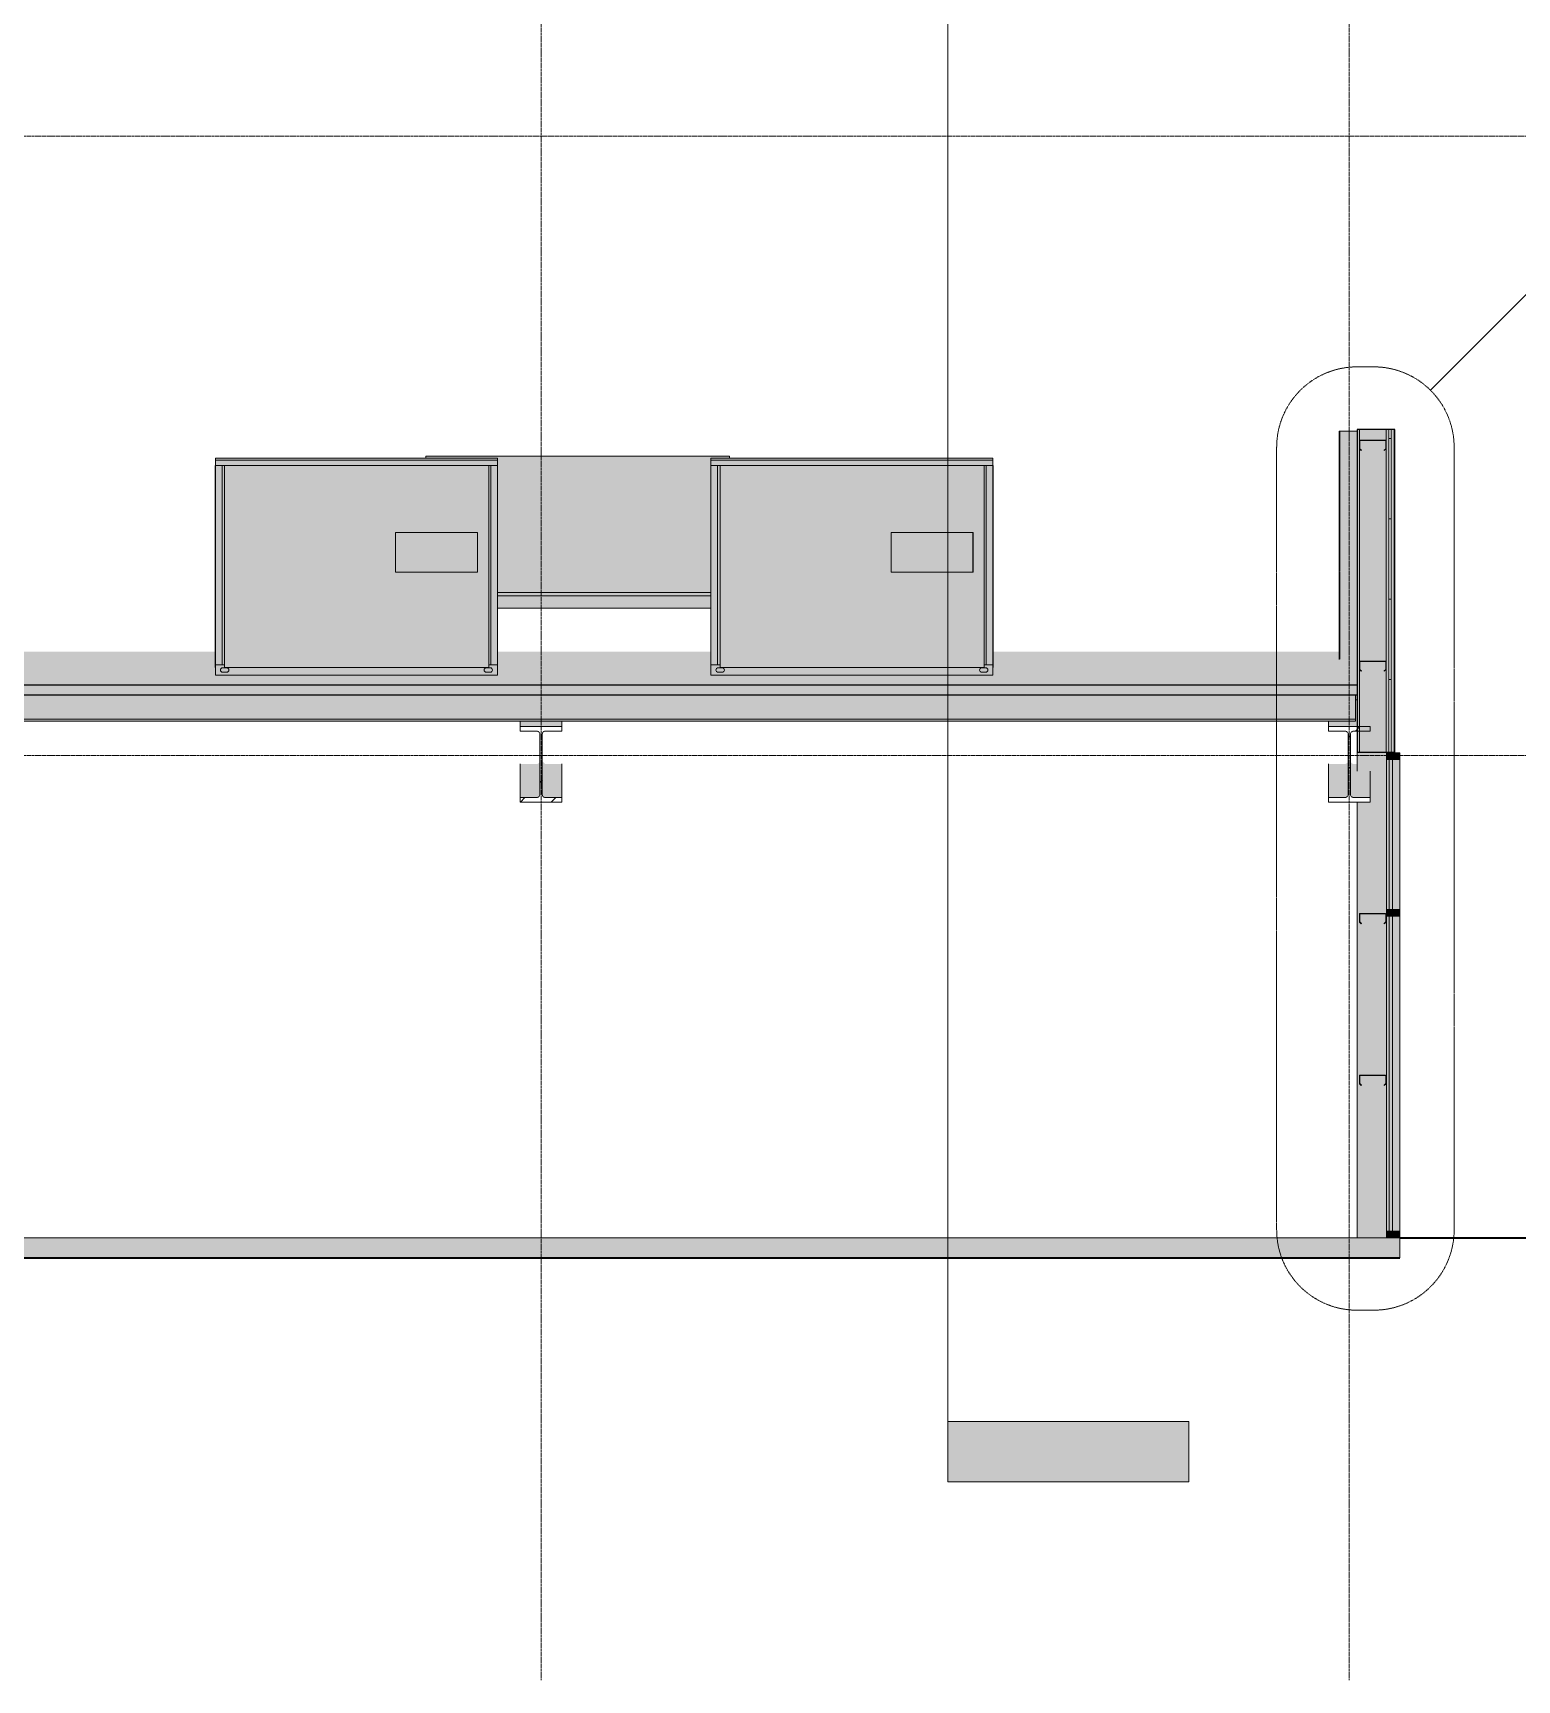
# Model space of a CAD drawing. Header units: inches. Extents: x 20616 to 28758, y -265 to 853.
# Drawn here: x 22391.4 to 22834.4, y -132 to 359.7 of the extents above; entities that cross this region are included whole.
import ezdxf

# ---------------------------------------------------------------- set-up
doc = ezdxf.new("R2010")
doc.units = ezdxf.units.IN
doc.header["$MEASUREMENT"] = 0
for name, pattern in [('Dash Dot 3_16_', [0.3125, 0.1875, -0.0625, 0, -0.0625]), ('Grid Line 1_2_', [0.875, 0.5, -0.125, 0.125, -0.125]), ('Hidden 1_8_', [0.1875, 0.125, -0.0625])]:
    doc.linetypes.add(name, pattern=pattern)
for name, color, linetype, lineweight in [('A-ANNO-SYMB', 150, 'Continuous', 9), ('A-FLOR-LEVL', 51, 'Continuous', 9), ('A-GLAZ-CURT', 52, 'Continuous', 9), ('A-GLAZ-CWMG', 51, 'Continuous', 9), ('A-ROOF', 132, 'Continuous', 9), ('A-WALL', 113, 'Continuous', 9), ('A-WALL-PATT', 111, 'Continuous', 25), ('C-BLDG-PADS', 91, 'Continuous', 9), ('C-TOPO', 7, 'Continuous', 9), ('G-ANNO-SYMB', 111, 'Continuous', 9), ('G-IMPT', 8, 'Continuous', 9), ('L-SITE-WALL', 31, 'Continuous', 9), ('M-EQPM', 50, 'Continuous', 9), ('S-BEAM', 12, 'Continuous', 9), ('S-COLS', 52, 'Continuous', 9), ('S-GRID', 1, 'Continuous', 9)]:
    doc.layers.add(name, color=color, linetype=linetype, lineweight=lineweight)
pattern_1 = [(45, (22045.226, 94.61), (-19.007, 19.007), []), (45, (22045.226, 123.41), (-19.007, 19.007), [])]

# ---------------------------------------------------------------- blocks, each defined once
blk = doc.blocks.new('Girt_C - 8_D-767115-Section 15')
at = {"layer": 'S-BEAM'}
h = blk.add_hatch(dxfattribs=at)
h.set_pattern_fill('FP_1', color=256, style=0, pattern_type=2)
h.set_pattern_definition(pattern_1)
h.paths.add_polyline_path([(22794.73, 45.52), (22795.3, 46), (22795.3, 48.37), (22795.19, 48.37), (22795.19, 46.05), (22794.66, 45.6)], flags=0)
h.paths.add_polyline_path([(22787.88, 45.52), (22787.95, 45.6), (22787.41, 46.05), (22787.41, 48.37), (22787.3, 48.37), (22787.3, 46)], flags=0)
h.paths.add_polyline_path([(22795.12, 48.45), (22795.12, 48.55), (22787.49, 48.55), (22787.49, 48.45)], flags=0)
at = {"layer": 'S-BEAM', "lineweight": 15}
for p, q in [((22787.3, 48.37), (22787.3, 46)), ((22787.3, 46), (22787.88, 45.52)), ((22787.41, 46.05), (22787.41, 48.37)), ((22787.95, 45.6), (22787.41, 46.05)), ((22795.12, 48.55), (22787.49, 48.55)), ((22787.49, 48.45), (22795.12, 48.45)), ((22787.88, 45.52), (22787.95, 45.6)), ((22795.19, 46.05), (22794.66, 45.6)), ((22794.66, 45.6), (22794.73, 45.52)), ((22794.73, 45.52), (22795.3, 46)), ((22795.19, 48.37), (22795.19, 46.05)), ((22795.3, 46), (22795.3, 48.37))]:
    blk.add_line(p, q, dxfattribs=at)
for centre, radius, start, end in [((22787.49, 48.37), 0.188, 90, 180), ((22787.49, 48.37), 0.0782, 90, 177.8773), ((22795.12, 48.37), 0.188, 0, 90), ((22795.12, 48.37), 0.0782, 3.0424, 90)]:
    blk.add_arc(centre, radius, start, end, dxfattribs=at)
blk = doc.blocks.new('Girt_C - 8_D-773999-Section 15')
at = {"layer": 'S-BEAM', "lineweight": 15}
for p, q in [((22787.3, 96.62), (22787.3, 94.25)), ((22787.3, 94.25), (22787.88, 93.77)), ((22787.41, 94.3), (22787.41, 96.62)), ((22787.95, 93.85), (22787.41, 94.3)), ((22795.12, 96.8), (22787.49, 96.8)), ((22787.49, 96.7), (22795.12, 96.7)), ((22787.88, 93.77), (22787.95, 93.85)), ((22795.19, 94.3), (22794.66, 93.85)), ((22794.66, 93.85), (22794.73, 93.77)), ((22794.73, 93.77), (22795.3, 94.25)), ((22795.19, 96.62), (22795.19, 94.3)), ((22795.3, 94.25), (22795.3, 96.62))]:
    blk.add_line(p, q, dxfattribs=at)
for centre, radius, start, end in [((22787.49, 96.62), 0.188, 90, 180), ((22787.49, 96.62), 0.0782, 90, 177.8773), ((22795.12, 96.62), 0.188, 0, 90), ((22795.12, 96.62), 0.0782, 3.0424, 90)]:
    blk.add_arc(centre, radius, start, end, dxfattribs=at)
blk = doc.blocks.new('W-Wide Flange - W21X166-807738-Section 15')
at = {"layer": 'S-BEAM'}
for points in [[(22549.25, 152.61), (22549.25, 154.25), (22536.85, 154.25), (22536.85, 152.61)], [(22536.85, 131.45), (22541.79, 131.47), (22541.79, 141.45), (22536.85, 141.45), (22536.85, 140.33)], [(22541.79, 131.45), (22542.2, 131.56), (22542.52, 131.84), (22542.67, 132.23), (22542.68, 132.34), (22542.62, 142.03), (22542.38, 141.68), (22541.99, 141.47), (22541.95, 141.47), (22541.79, 141.45), (22541.79, 131.47)], [(22544.32, 131.45), (22544.32, 141.45), (22543.43, 142.28), (22543.43, 142.34), (22543.49, 132.03), (22543.65, 131.76), (22544, 131.51), (22544.21, 131.46)], [(22549.25, 131.45), (22549.25, 141.45), (22544.32, 141.45), (22544.32, 131.45)]]:
    blk.add_hatch(color=256, dxfattribs=at).paths.add_polyline_path(points, flags=0)
h = blk.add_hatch(dxfattribs=at)
h.set_pattern_fill('FP_1', color=256, style=0, pattern_type=2)
h.set_pattern_definition(pattern_1)
h.paths.add_polyline_path([(22549.25, 130.09), (22549.25, 131.45), (22544.12, 131.47), (22543.76, 131.64), (22543.52, 131.95), (22543.43, 132.34), (22543.45, 150.56), (22543.62, 150.91), (22543.93, 151.16), (22544.32, 151.25), (22549.25, 151.25), (22549.25, 152.61), (22536.85, 152.61), (22536.85, 151.25), (22541.99, 151.23), (22542.34, 151.05), (22542.59, 150.74), (22542.68, 150.36), (22542.66, 132.14), (22542.48, 131.79), (22542.17, 131.54), (22541.79, 131.45), (22536.85, 131.45), (22536.85, 130.09)], flags=0)
for p, q in [((22536.85, 152.61), (22536.85, 154.25)), ((22549.25, 152.61), (22549.25, 154.25)), ((22536.85, 141.45), (22536.85, 131.45)), ((22549.25, 131.45), (22549.25, 141.45))]:
    blk.add_line(p, q, dxfattribs=at)
at = {"layer": 'S-BEAM', "lineweight": 15}
for p, q in [((22549.25, 152.61), (22536.85, 152.61)), ((22536.85, 152.61), (22536.85, 151.25)), ((22549.25, 151.25), (22549.25, 152.61)), ((22536.85, 151.25), (22541.79, 151.25)), ((22542.68, 150.36), (22542.68, 132.34)), ((22543.43, 132.34), (22543.43, 150.36)), ((22544.32, 151.25), (22549.25, 151.25)), ((22541.79, 131.45), (22536.85, 131.45)), ((22536.85, 131.45), (22536.85, 130.09)), ((22536.85, 130.09), (22549.25, 130.09)), ((22549.25, 131.45), (22544.32, 131.45)), ((22549.25, 130.09), (22549.25, 131.45))]:
    blk.add_line(p, q, dxfattribs=at)
at = {"layer": 'S-BEAM', "lineweight": 15, "flags": 128}
for points in [[(22541.79, 151.25), (22541.99, 151.23), (22542.17, 151.16), (22542.34, 151.05), (22542.48, 150.91), (22542.59, 150.74), (22542.66, 150.56), (22542.68, 150.36)], [(22543.43, 150.36), (22543.45, 150.56), (22543.52, 150.74), (22543.62, 150.91), (22543.76, 151.05), (22543.93, 151.16), (22544.12, 151.23), (22544.32, 151.25)], [(22542.68, 132.34), (22542.66, 132.14), (22542.59, 131.95), (22542.48, 131.79), (22542.34, 131.64), (22542.17, 131.54), (22541.99, 131.47), (22541.79, 131.45)], [(22544.32, 131.45), (22544.12, 131.47), (22543.93, 131.54), (22543.76, 131.64), (22543.62, 131.79), (22543.52, 131.95), (22543.45, 132.14), (22543.43, 132.34)]]:
    blk.add_lwpolyline(points, dxfattribs=at)
blk = doc.blocks.new('W-Wide Flange - W21X166-807736-Section 15')
at = {"layer": 'S-BEAM'}
for points in [[(22778.1, 152.61), (22786.68, 152.61), (22786.68, 160.55), (22786.18, 160.55), (22786.18, 154.25), (22778.1, 154.25)], [(22782.22, 131.45), (22783.04, 131.47), (22783.04, 141.45), (22778.1, 141.45), (22778.1, 131.45)], [(22783.04, 131.45), (22783.45, 131.56), (22783.77, 131.84), (22783.92, 132.23), (22783.93, 132.34), (22783.87, 142.03), (22783.69, 141.76), (22783.15, 141.46), (22783.04, 141.45), (22783.04, 131.47)], [(22785.57, 131.45), (22785.57, 141.45), (22785.15, 141.55), (22785.03, 141.66), (22784.75, 142.08), (22784.69, 142.23), (22784.68, 142.34), (22784.74, 132.03), (22784.9, 131.76), (22785.25, 131.51), (22785.46, 131.46)], [(22786.58, 131.45), (22790.5, 131.45), (22790.5, 139.27), (22786.68, 139.27), (22786.68, 141.45), (22785.57, 141.45), (22785.57, 131.45)]]:
    blk.add_hatch(color=256, dxfattribs=at).paths.add_polyline_path(points, flags=0)
h = blk.add_hatch(dxfattribs=at)
h.set_pattern_fill('FP_1', color=256, style=0, pattern_type=2)
h.set_pattern_definition(pattern_1)
h.paths.add_polyline_path([(22790.5, 130.09), (22790.5, 131.45), (22785.37, 131.47), (22785.01, 131.64), (22784.77, 131.95), (22784.68, 132.34), (22784.7, 150.56), (22784.87, 150.91), (22785.18, 151.16), (22785.57, 151.25), (22790.5, 151.25), (22790.5, 152.61), (22778.1, 152.61), (22778.1, 151.25), (22783.24, 151.23), (22783.59, 151.05), (22783.84, 150.74), (22783.93, 150.36), (22783.91, 132.14), (22783.73, 131.79), (22783.42, 131.54), (22783.04, 131.45), (22778.1, 131.45), (22778.1, 130.09)], flags=0)
for p, q in [((22778.1, 152.61), (22778.1, 154.25)), ((22778.1, 141.45), (22778.1, 131.45)), ((22790.5, 131.45), (22790.5, 139.27))]:
    blk.add_line(p, q, dxfattribs=at)
at = {"layer": 'S-BEAM', "lineweight": 15}
for p, q in [((22790.5, 152.61), (22778.1, 152.61)), ((22778.1, 152.61), (22778.1, 151.25)), ((22790.5, 151.25), (22790.5, 152.61)), ((22778.1, 151.25), (22783.04, 151.25)), ((22783.93, 150.36), (22783.93, 132.34)), ((22784.68, 132.34), (22784.68, 150.36)), ((22785.57, 151.25), (22790.5, 151.25)), ((22783.04, 131.45), (22778.1, 131.45)), ((22778.1, 131.45), (22778.1, 130.09)), ((22778.1, 130.09), (22790.5, 130.09)), ((22790.5, 131.45), (22785.57, 131.45)), ((22790.5, 130.09), (22790.5, 131.45))]:
    blk.add_line(p, q, dxfattribs=at)
at = {"layer": 'S-BEAM', "lineweight": 15, "flags": 128}
for points in [[(22783.04, 151.25), (22783.24, 151.23), (22783.42, 151.16), (22783.59, 151.05), (22783.73, 150.91), (22783.84, 150.74), (22783.91, 150.56), (22783.93, 150.36)], [(22784.68, 150.36), (22784.7, 150.56), (22784.77, 150.74), (22784.87, 150.91), (22785.01, 151.05), (22785.18, 151.16), (22785.37, 151.23), (22785.57, 151.25)], [(22783.93, 132.34), (22783.91, 132.14), (22783.84, 131.95), (22783.73, 131.79), (22783.59, 131.64), (22783.42, 131.54), (22783.24, 131.47), (22783.04, 131.45)], [(22785.57, 131.45), (22785.37, 131.47), (22785.18, 131.54), (22785.01, 131.64), (22784.87, 131.79), (22784.77, 131.95), (22784.7, 132.14), (22784.68, 132.34)]]:
    blk.add_lwpolyline(points, dxfattribs=at)
blk = doc.blocks.new('Trane - 20-75 Ton Packaged Ind Rooftop DX Cooling Only and Extended Casing TAG_SXHLF20_ 0210035350 - PL_AS_HF001102-e2b63efd-16e1-40f1-8521-6466c1d8891c_dwg_Trane-SXHLF20-700801-Section 15')
at = {"layer": 'G-IMPT'}
for points in [[(22593.73, 192.6), (22593.76, 232.75), (22599.26, 232.75), (22599.26, 233.3), (22508.7, 233.3), (22508.7, 232.75), (22530.05, 232.75), (22530.08, 192.6), (22586.24, 192.6)], [(22586.24, 191.6), (22593.73, 191.6), (22593.73, 192.6), (22530.08, 192.6), (22530.08, 191.6), (22551.39, 191.6)], [(22551.39, 188), (22593.73, 188), (22593.73, 191.6), (22530.08, 191.6), (22530.08, 188)]]:
    blk.add_hatch(color=256, dxfattribs=at).paths.add_polyline_path(points, flags=0)
for p, q in [((22599.26, 233.3), (22508.7, 233.3)), ((22508.7, 233.3), (22508.7, 232.75)), ((22599.26, 233.3), (22599.26, 232.75)), ((22593.73, 192.6), (22530.08, 192.6)), ((22530.08, 191.6), (22593.73, 191.6)), ((22530.08, 188), (22593.73, 188))]:
    blk.add_line(p, q, dxfattribs=at)
blk = doc.blocks.new('Trane - 20-75 Ton Packaged Ind Rooftop DX Cooling Only and Extended Casing TAG_SXHLF20_ 0210035350 - PL_AS_HF001102-e2b63efd-16e1-40f1-8521-6466c1d8891c_dwg-700800-Section 15')
blk.add_blockref('Trane - 20-75 Ton Packaged Ind Rooftop DX Cooling Only and Extended Casing TAG_SXHLF20_ 0210035350 - PL_AS_HF001102-e2b63efd-16e1-40f1-8521-6466c1d8891c_dwg_Trane-SXHLF20-700801-Section 15', (0, 0))
blk = doc.blocks.new('Trane - 20-75 Ton Packaged Ind Rooftop DX Cooling Only and Extended Casing TAG_SXHLF20_ 0210035350 - SXHLF20-700809-Section 15')
blk.add_blockref('Trane - 20-75 Ton Packaged Ind Rooftop DX Cooling Only and Extended Casing TAG_SXHLF20_ 0210035350 - PL_AS_HF001102-e2b63efd-16e1-40f1-8521-6466c1d8891c_dwg-700800-Section 15', (0, 0))
blk = doc.blocks.new('Trane - Packaged Voyager Rooftop System 12_5-25 Ton Gas-Electric Packaged Unit TAG_YHD300_ 1008114931 - PL_AY4V000072-0a482d62-fa2d-4e4c-a01b-d2dd38fd3219_dwg_Trane-YHD300-691629-Section 15')
at = {"layer": 'G-IMPT'}
for points in [[(22530.05, 232.12), (22530.05, 232.75), (22445.87, 232.75), (22445.87, 232.12), (22516.55, 232.12)], [(22445.87, 230.5), (22530.05, 230.5), (22530.05, 232.12), (22445.87, 232.12)], [(22447.87, 171), (22447.87, 230.5), (22445.87, 230.5), (22445.87, 171), (22446.87, 171)], [(22529.62, 171), (22530.05, 171), (22530.05, 230.5), (22528.05, 230.5), (22528.05, 171)], [(22511.49, 198.69), (22524.08, 198.69), (22524.08, 210.53), (22499.65, 210.53), (22499.65, 198.69)], [(22445.83, 170.25), (22445.87, 171), (22445.83, 171)]]:
    blk.add_hatch(color=256, dxfattribs=at).paths.add_polyline_path(points, flags=0)
h = blk.add_hatch(color=256, dxfattribs=at)
h.paths.add_polyline_path([(22527.87, 171), (22528.05, 171), (22528.05, 230.5), (22527.42, 230.5), (22527.42, 171)], flags=0)
h.paths.add_polyline_path([(22447.87, 171), (22448.61, 171), (22448.61, 230.5), (22447.87, 230.5), (22447.87, 187.22)], flags=0)
h = blk.add_hatch(color=256, dxfattribs=at)
h.paths.add_polyline_path([(22464.29, 170.25), (22527.42, 170.25), (22527.42, 230.5), (22448.61, 230.5), (22448.61, 170.25)], flags=0)
h.paths.add_polyline_path([(22499.62, 198.66), (22499.65, 210.56), (22524.12, 210.53), (22524.08, 198.66), (22499.65, 198.66)], flags=0)
h = blk.add_hatch(color=256, dxfattribs=at)
h.paths.add_polyline_path([(22524.12, 198.66), (22524.12, 210.56), (22499.62, 210.56), (22499.62, 198.66), (22516.55, 198.66)], flags=0)
h.paths.add_polyline_path([(22516.55, 198.69), (22499.65, 198.69), (22499.65, 210.53), (22524.08, 210.53), (22524.08, 198.69)], flags=0)
h = blk.add_hatch(color=256, dxfattribs=at)
h.paths.add_polyline_path([(22516.55, 168), (22530.05, 168), (22530.05, 171), (22527.42, 170.97), (22527.42, 170.25), (22448.61, 170.33), (22448.61, 171), (22445.87, 171), (22445.87, 168), (22481.71, 168)], flags=0)
h.paths.add_polyline_path([(22448.05, 168.81), (22447.57, 169.01), (22447.37, 169.5), (22447.57, 169.99), (22448.05, 170.19), (22449.18, 170.19), (22449.66, 169.99), (22449.87, 169.5), (22449.66, 169.01), (22449.18, 168.81)], flags=0)
h.paths.add_polyline_path([(22527.87, 168.81), (22526.74, 168.81), (22526.25, 169.01), (22526.05, 169.5), (22526.25, 169.99), (22526.74, 170.19), (22527.87, 170.19), (22528.35, 169.99), (22528.55, 169.5), (22528.35, 169.01)], flags=0)
for p, q in [((22530.05, 232.75), (22445.87, 232.75)), ((22445.87, 232.75), (22445.87, 232.12)), ((22445.87, 230.5), (22445.87, 232.12)), ((22530.05, 232.12), (22445.87, 232.12)), ((22530.05, 232.75), (22530.05, 232.12)), ((22530.05, 230.5), (22530.05, 232.12)), ((22445.83, 230.5), (22445.83, 170.25)), ((22445.87, 230.5), (22448.61, 230.5)), ((22447.87, 230.5), (22445.87, 230.5)), ((22445.87, 230.5), (22445.87, 171)), ((22447.87, 230.5), (22447.87, 171)), ((22448.61, 230.5), (22527.42, 230.5)), ((22448.61, 170.25), (22448.61, 230.5)), ((22527.42, 230.5), (22530.05, 230.5)), ((22527.42, 230.5), (22527.42, 170.25)), ((22530.05, 230.5), (22528.05, 230.5)), ((22528.05, 230.5), (22528.05, 171)), ((22530.05, 230.5), (22530.05, 171)), ((22530.08, 170.25), (22530.08, 230.5)), ((22499.62, 210.56), (22524.12, 210.56)), ((22499.62, 198.66), (22499.62, 210.56)), ((22524.08, 210.53), (22499.65, 210.53)), ((22499.65, 210.53), (22499.65, 198.69)), ((22524.08, 198.69), (22524.08, 210.53)), ((22524.12, 210.56), (22524.12, 198.66)), ((22524.12, 198.66), (22499.62, 198.66)), ((22499.65, 198.69), (22524.08, 198.69)), ((22445.87, 170.25), (22445.83, 170.25)), ((22445.87, 170.25), (22445.83, 170.25)), ((22445.87, 170.25), (22445.83, 170.25)), ((22445.87, 168), (22445.87, 171)), ((22448.61, 171), (22445.87, 171)), ((22447.87, 171), (22445.87, 171)), ((22445.87, 168), (22530.05, 168)), ((22449.18, 170.19), (22448.05, 170.19)), ((22448.05, 168.81), (22449.18, 168.81)), ((22527.42, 170.25), (22448.61, 170.25)), ((22526.74, 170.19), (22527.87, 170.19)), ((22527.87, 168.81), (22526.74, 168.81)), ((22530.05, 171), (22527.42, 171)), ((22528.05, 171), (22530.05, 171)), ((22530.05, 168), (22530.05, 171)), ((22530.05, 170.25), (22530.08, 170.25)), ((22530.05, 170.25), (22530.08, 170.25)), ((22530.05, 170.25), (22530.08, 170.25)), ((22530.05, 170.25), (22530.08, 170.25)), ((22530.05, 170.25), (22530.08, 170.25)), ((22530.05, 170.25), (22530.08, 170.25)), ((22530.05, 170.25), (22530.08, 170.25))]:
    blk.add_line(p, q, dxfattribs=at)
for centre, radius, start, end in [((22448.05, 169.5), 0.688, 90, 270), ((22449.18, 169.5), 0.687, 270, 90), ((22526.74, 169.5), 0.687, 90, 270), ((22527.87, 169.5), 0.688, 270, 90)]:
    blk.add_arc(centre, radius, start, end, dxfattribs=at)
blk = doc.blocks.new('Trane - Packaged Voyager Rooftop System 12_5-25 Ton Gas-Electric Packaged Unit TAG_YHD300_ 1008114931 - PL_AY4V000072-0a482d62-fa2d-4e4c-a01b-d2dd38fd3219_dwg-691626-Section 15')
blk.add_blockref('Trane - Packaged Voyager Rooftop System 12_5-25 Ton Gas-Electric Packaged Unit TAG_YHD300_ 1008114931 - PL_AY4V000072-0a482d62-fa2d-4e4c-a01b-d2dd38fd3219_dwg_Trane-YHD300-691629-Section 15', (0, 0))
blk = doc.blocks.new('Trane - Packaged Voyager Rooftop System 12_5-25 Ton Gas-Electric Packaged Unit TAG_YHD300_ 1008114931 - YHD300-691637-Section 15')
blk.add_blockref('Trane - Packaged Voyager Rooftop System 12_5-25 Ton Gas-Electric Packaged Unit TAG_YHD300_ 1008114931 - PL_AY4V000072-0a482d62-fa2d-4e4c-a01b-d2dd38fd3219_dwg-691626-Section 15', (0, 0))
blk = doc.blocks.new('System Panel - Glazed-827433-Section 15')
at = {"layer": 'A-GLAZ-CURT', "transparency": 33554649}
blk.add_hatch(color=256, dxfattribs=at).paths.add_polyline_path([(22797.18, 2), (22797.18, 96), (22796.18, 96), (22796.18, 2)], flags=0)
at = {"layer": 'A-GLAZ-CURT'}
for p, q in [((22796.18, 96), (22796.18, 2)), ((22797.18, 96), (22796.18, 96)), ((22796.18, 96), (22796.18, 2)), ((22797.18, 96), (22796.18, 96)), ((22797.18, 2), (22797.18, 96)), ((22797.18, 2), (22797.18, 96)), ((22796.18, 2), (22797.18, 2)), ((22796.18, 2), (22797.18, 2))]:
    blk.add_line(p, q, dxfattribs=at)
blk = doc.blocks.new('System Panel - Glazed-827435-Section 15')
at = {"layer": 'A-GLAZ-CURT', "transparency": 33554649}
blk.add_hatch(color=256, dxfattribs=at).paths.add_polyline_path([(22796.18, 98), (22797.18, 98), (22797.18, 142.75), (22796.18, 142.75), (22796.18, 130.96)], flags=0)
at = {"layer": 'A-GLAZ-CURT'}
for p, q in [((22796.18, 142.75), (22796.18, 98)), ((22797.18, 142.75), (22796.18, 142.75)), ((22796.18, 142.75), (22796.18, 98)), ((22797.18, 142.75), (22796.18, 142.75)), ((22797.18, 98), (22797.18, 142.75)), ((22797.18, 98), (22797.18, 142.75)), ((22796.18, 98), (22797.18, 98)), ((22796.18, 98), (22797.18, 98))]:
    blk.add_line(p, q, dxfattribs=at)
blk = doc.blocks.new('Rectangular Mullion - Rectangular Mullion 1-769201-Section 15')
at = {"layer": 'A-GLAZ-CWMG'}
blk.add_hatch(color=256, dxfattribs=at).paths.add_polyline_path([(22795.43, 142.75), (22799.43, 142.75), (22799.43, 144.75), (22795.43, 144.75)], flags=0)
at = {"layer": 'A-GLAZ-CWMG', "lineweight": 13}
for p, q in [((22795.43, 144.75), (22795.43, 142.75)), ((22799.43, 144.75), (22795.43, 144.75)), ((22795.43, 142.75), (22799.43, 142.75)), ((22799.43, 142.75), (22799.43, 144.75))]:
    blk.add_line(p, q, dxfattribs=at)
blk = doc.blocks.new('Rectangular Mullion - Rectangular Mullion 1-769200-Section 15')
at = {"layer": 'A-GLAZ-CWMG'}
blk.add_hatch(color=256, dxfattribs=at).paths.add_polyline_path([(22795.43, 0), (22799.43, 0), (22799.43, 2), (22795.43, 2)], flags=0)
at = {"layer": 'A-GLAZ-CWMG', "lineweight": 13}
for p, q in [((22795.43, 2), (22795.43, 0)), ((22799.43, 2), (22795.43, 2)), ((22795.43, 0), (22799.43, 0)), ((22799.43, 0), (22799.43, 2))]:
    blk.add_line(p, q, dxfattribs=at)
blk = doc.blocks.new('Rectangular Mullion - Rectangular Mullion 1-769423-Section 15')
at = {"layer": 'A-GLAZ-CWMG'}
blk.add_hatch(color=256, dxfattribs=at).paths.add_polyline_path([(22795.43, 96), (22799.43, 96), (22799.43, 98), (22795.43, 98)], flags=0)
at = {"layer": 'A-GLAZ-CWMG', "lineweight": 13}
for p, q in [((22795.43, 98), (22795.43, 96)), ((22799.43, 98), (22795.43, 98)), ((22795.43, 96), (22799.43, 96)), ((22799.43, 96), (22799.43, 98))]:
    blk.add_line(p, q, dxfattribs=at)
blk = doc.blocks.new('Rectangular Mullion - Rectangular Mullion 1-827430-Section 15')
at = {"layer": 'A-GLAZ-CWMG'}
h = blk.add_hatch(color=256, dxfattribs=at)
h.paths.add_polyline_path([(22796.18, 2), (22796.18, 96), (22795.43, 96), (22795.43, 2)], flags=0)
h.paths.add_polyline_path([(22799.43, 2), (22799.43, 96), (22797.18, 96), (22797.18, 2)], flags=0)
blk.add_hatch(color=256, dxfattribs=at).paths.add_polyline_path([(22797.18, 2), (22797.18, 96), (22796.18, 96), (22796.18, 2)], flags=0)
for p, q in [((22795.43, 96), (22796.18, 96)), ((22795.43, 2), (22795.43, 96)), ((22796.18, 96), (22797.18, 96)), ((22797.18, 96), (22799.43, 96)), ((22799.43, 96), (22799.43, 2)), ((22796.18, 2), (22795.43, 2)), ((22797.18, 2), (22796.18, 2)), ((22799.43, 2), (22797.18, 2))]:
    blk.add_line(p, q, dxfattribs=at)
blk = doc.blocks.new('Rectangular Mullion - Rectangular Mullion 1-827431-Section 15')
at = {"layer": 'A-GLAZ-CWMG'}
h = blk.add_hatch(color=256, dxfattribs=at)
h.paths.add_polyline_path([(22796.18, 98), (22796.18, 142.75), (22795.43, 142.75), (22795.43, 98)], flags=0)
h.paths.add_polyline_path([(22799.43, 98), (22799.43, 142.75), (22797.18, 142.75), (22797.18, 98)], flags=0)
blk.add_hatch(color=256, dxfattribs=at).paths.add_polyline_path([(22797.18, 98), (22797.18, 142.75), (22796.18, 142.75), (22796.18, 98)], flags=0)
for p, q in [((22795.43, 142.75), (22796.18, 142.75)), ((22795.43, 98), (22795.43, 142.75)), ((22796.18, 142.75), (22797.18, 142.75)), ((22797.18, 142.75), (22799.43, 142.75)), ((22799.43, 142.75), (22799.43, 98)), ((22796.18, 98), (22795.43, 98)), ((22797.18, 98), (22796.18, 98)), ((22799.43, 98), (22797.18, 98))]:
    blk.add_line(p, q, dxfattribs=at)
blk = doc.blocks.new('HSS-Hollow Structural Section-Column - HSS6X6X3_16-V4-Section 15')
at = {"layer": 'S-COLS', "linetype": 'Hidden 1_8_'}
blk.add_line((22781.48, 240.83), (22781.48, 172.69), dxfattribs=at)
blk = doc.blocks.new('Girt_C - 8_D-815223-Section 15')
at = {"layer": 'S-BEAM'}
h = blk.add_hatch(color=256, dxfattribs=at)
h.paths.add_polyline_path([(22794.73, 235.04), (22795.3, 235.52), (22795.3, 237.89), (22795.19, 237.89), (22795.19, 235.57), (22794.66, 235.12)], flags=0)
h.paths.add_polyline_path([(22787.88, 235.04), (22787.95, 235.12), (22787.41, 235.57), (22787.41, 237.89), (22787.3, 237.89), (22787.3, 235.52)], flags=0)
h.paths.add_polyline_path([(22787.49, 237.96), (22795.12, 237.96), (22795.12, 238.07), (22787.49, 238.07)], flags=0)
at = {"layer": 'S-BEAM', "lineweight": 15}
for p, q in [((22787.3, 237.89), (22787.3, 235.52)), ((22787.41, 235.57), (22787.41, 237.89)), ((22795.12, 238.07), (22787.49, 238.07)), ((22787.49, 237.96), (22795.12, 237.96)), ((22795.19, 237.89), (22795.19, 235.57)), ((22795.3, 235.52), (22795.3, 237.89)), ((22787.3, 235.52), (22787.88, 235.04)), ((22787.95, 235.12), (22787.41, 235.57)), ((22787.88, 235.04), (22787.95, 235.12)), ((22795.19, 235.57), (22794.66, 235.12)), ((22794.66, 235.12), (22794.73, 235.04)), ((22794.73, 235.04), (22795.3, 235.52))]:
    blk.add_line(p, q, dxfattribs=at)
for centre, radius, start, end in [((22787.49, 237.89), 0.188, 90, 180), ((22787.49, 237.89), 0.0782, 90, 176.9576), ((22795.12, 237.89), 0.188, 0, 90), ((22795.12, 237.89), 0.0782, 2.1227, 90)]:
    blk.add_arc(centre, radius, start, end, dxfattribs=at)
blk = doc.blocks.new('Girt_C - 8_D-815150-Section 15')
at = {"layer": 'S-BEAM'}
h = blk.add_hatch(color=256, dxfattribs=at)
h.paths.add_polyline_path([(22794.73, 169.13), (22795.3, 169.61), (22795.29, 171.98), (22795.19, 171.99), (22795.19, 169.67), (22794.66, 169.22)], flags=0)
h.paths.add_polyline_path([(22787.88, 169.13), (22787.95, 169.22), (22787.41, 169.67), (22787.41, 171.99), (22787.3, 171.98), (22787.3, 169.61)], flags=0)
h.paths.add_polyline_path([(22790.94, 172.06), (22795.12, 172.06), (22795.12, 172.17), (22787.49, 172.17), (22787.49, 172.06)], flags=0)
for p, q in [((22787.3, 172.42), (22787.3, 171.98)), ((22795.3, 171.98), (22795.3, 172.42))]:
    blk.add_line(p, q, dxfattribs=at)
at = {"layer": 'S-BEAM', "lineweight": 15}
for p, q in [((22795.12, 172.17), (22787.49, 172.17)), ((22787.3, 171.98), (22787.3, 169.61)), ((22787.3, 169.61), (22787.88, 169.13)), ((22787.41, 169.67), (22787.41, 171.99)), ((22787.95, 169.22), (22787.41, 169.67)), ((22787.49, 172.06), (22795.12, 172.06)), ((22787.88, 169.13), (22787.95, 169.22)), ((22795.19, 169.67), (22794.66, 169.22)), ((22794.66, 169.22), (22794.73, 169.13)), ((22794.73, 169.13), (22795.3, 169.61)), ((22795.19, 171.99), (22795.19, 169.67)), ((22795.3, 169.61), (22795.3, 171.98))]:
    blk.add_line(p, q, dxfattribs=at)
at = {"layer": 'S-BEAM', "lineweight": 15, "flags": 128}
for points in [[(22787.49, 172.17), (22787.42, 172.16), (22787.36, 172.12), (22787.32, 172.06), (22787.3, 171.98)], [(22795.3, 171.98), (22795.29, 172.06), (22795.25, 172.12), (22795.19, 172.16), (22795.12, 172.17)], [(22787.41, 171.99), (22787.42, 172.03), (22787.45, 172.05), (22787.49, 172.06)], [(22795.12, 172.06), (22795.15, 172.05), (22795.18, 172.02), (22795.19, 171.99)]]:
    blk.add_lwpolyline(points, dxfattribs=at)
blk = doc.blocks.new('Girt_Z - 8_D-834020-Section 15')
at = {"layer": 'S-BEAM'}
h = blk.add_hatch(color=256, dxfattribs=at)
h.paths.add_polyline_path([(21784.86, 154.87), (22786.18, 154.87), (22786.18, 162.12), (21414.12, 162.09), (21414.12, 154.87), (21645.49, 154.87)], flags=0)
h.paths.add_polyline_path([(20913.8, 154.87), (21409.12, 154.87), (21409.11, 162.12), (20902.55, 162.12), (20902.55, 154.87)], flags=0)
h = blk.add_hatch(color=256, dxfattribs=at)
h.paths.add_polyline_path([(20913.8, 154.25), (21409.12, 154.25), (21409.12, 154.8), (20902.55, 154.8), (20902.55, 154.25)], flags=0)
h.paths.add_polyline_path([(21414.12, 154.25), (22786.18, 154.25), (22786.18, 154.8), (21414.12, 154.8)], flags=0)
for p, q in [((22786.18, 162.12), (22786.18, 154.87)), ((21414.12, 154.87), (22786.18, 154.87)), ((21414.12, 154.8), (22786.18, 154.8)), ((21414.12, 154.25), (22786.18, 154.25)), ((22786.18, 154.87), (22786.18, 154.8)), ((22786.18, 154.8), (22786.18, 154.25))]:
    blk.add_line(p, q, dxfattribs=at)
blk = doc.blocks.new('Section - 3_32_ x 3_8_-18514-Section 15')
at = {"layer": 'G-ANNO-SYMB'}
blk.add_hatch(color=256, dxfattribs=at).paths.add_polyline_path([(22382.53, -54.82), (22310.53, -54.82), (22310.53, -72.82), (22382.53, -72.82)], flags=0)
for p, q in [((22310.53, -72.82), (22310.53, -54.82)), ((22310.53, -54.82), (22382.53, -54.82)), ((22382.53, -54.82), (22382.53, -72.82)), ((22382.53, -72.82), (22310.53, -72.82))]:
    blk.add_line(p, q, dxfattribs=at)

msp = doc.modelspace()

# ---------------------------------------------------------------- hatches: boundary and pattern name
at = {"layer": 'A-ROOF'}
h = msp.add_hatch(color=256, dxfattribs=at)
h.paths.add_polyline_path([(22347.05287, 171.98413), (22346.94349, 172.11683), (22347.01692, 171.98507), (22347.04768, 171.98427)], flags=0)
h.paths.add_polyline_path([(22339.05287, 171.98413), (22339.16224, 171.98823), (22339.08882, 172.08842), (22339.05368, 171.98823)], flags=0)
h.paths.add_polyline_path([(22481.70799, 164.99325), (22786.67725, 164.99325), (22786.67725, 172.68649), (22781.30281, 172.70099), (22781.30281, 174.99322), (22677.98144, 174.99322), (22677.95019, 168), (22593.76269, 168), (22593.73144, 174.99322), (22530.08406, 174.99322), (22530.05281, 168), (22445.86531, 168), (22445.83406, 174.99322), (22353.05281, 174.99322), (22353.00619, 172.69374), (22352.70481, 172.68649), (22347.05287, 172.62338), (22347.05287, 169.61489), (22346.47833, 169.13238), (22346.40803, 169.21624), (22346.40803, 172.06232), (22339.69771, 172.06232), (22339.6274, 169.13238), (22339.05287, 169.66594), (22339.05287, 174.99322), (22336.67781, 174.99322), (22336.67781, 166.99325), (22336.42781, 166.99325), (22336.42781, 174.99322), (20888.92822, 174.99322), (20888.92822, 164.99325), (22412.02299, 164.99325)], flags=0)
h.paths.add_polyline_path([(22675.32157, 168.8125), (22675.95019, 168.89017), (22676.24882, 169.01386), (22676.45019, 169.5), (22676.24882, 169.98614), (22675.76269, 170.1875), (22674.63769, 170.1875), (22674.15155, 169.98614), (22673.95019, 169.5), (22674.15155, 169.01386), (22674.63769, 168.8125)], flags=0)
h.paths.add_polyline_path([(22448.05281, 168.8125), (22449.17781, 168.8125), (22449.66395, 169.01386), (22449.86531, 169.5), (22449.66395, 169.98614), (22449.17781, 170.1875), (22447.86531, 170.10983), (22447.56667, 169.98614), (22447.36531, 169.5), (22447.56667, 169.01386)], flags=0)
h.paths.add_polyline_path([(22526.74031, 168.8125), (22528.05281, 168.89017), (22528.35145, 169.01386), (22528.55281, 169.5), (22528.35145, 169.98614), (22527.86531, 170.1875), (22526.74031, 170.1875), (22526.25417, 169.98614), (22526.05281, 169.5), (22526.25417, 169.01386)], flags=0)
h.paths.add_polyline_path([(22597.07519, 168.8125), (22597.56132, 169.01386), (22597.76269, 169.5), (22597.56132, 169.98614), (22597.07519, 170.1875), (22595.76269, 170.10983), (22595.46405, 169.98614), (22595.26269, 169.5), (22595.46405, 169.01386), (22595.95019, 168.8125), (22596.50907, 168.8125)], flags=0)
msp.add_hatch(color=256, dxfattribs=at).paths.add_polyline_path([(22786.67781, 162.11576), (22786.67781, 164.99325), (20888.92781, 164.99325), (20888.92781, 162.11576), (22777.86924, 162.11576)], flags=0)
at = {"layer": 'A-WALL-PATT', "lineweight": 9}
h = msp.add_hatch(dxfattribs=at)
h.set_pattern_fill('FP_3', color=256, style=0, pattern_type=2)
h.set_pattern_definition([(0, (22045.226, 94.61), (0, 24), []), (90, (22045.226, 94.61), (-24, 1e-15), [])])
h.paths.add_polyline_path([(22796.05281, 145), (22796.80281, 145), (22796.80281, 241.25), (22796.05281, 241.25), (22796.05281, 168.46593)], flags=0)
at = {"layer": 'C-BLDG-PADS'}
h = msp.add_hatch(dxfattribs=at)
h.set_pattern_fill('FP_2', color=256, style=0, pattern_type=2)
h.set_pattern_definition([(50, (22045.226, 94.61), (55.0854, -4.8198), [5.76, -63.36]), (355, (22045.226, 94.61), (-10.6557, 57.7685), [4.608, -50.688]), (100.451, (22049.817, 94.21), (44.4295, 52.9487), [4.895, -53.848]), (46.184, (22045.226, 109.97), (81.9644, -12.712), [8.64, -95.04]), (96.636, (22052.06, 108.91), (71.7815, 74.8124), [7.343, -80.772]), (351.184, (22045.23, 109.97), (71.782, 74.8124), [6.912, -76.032]), (21, (22052.906, 106.13), (45.842, -30.9215), [5.76, -63.36]), (326, (22052.906, 106.13), (18.687, 55.6915), [4.608, -50.688]), (71.451, (22056.727, 103.553), (64.529, 24.77), [4.895, -53.848]), (37.5, (22045.226, 94.61), (0.9339, 25.5668), [2.534, -47.539, 2.534, -48.922, -50.88]), (37.5, (22045.226, 94.61), (0.9339, 25.5668), [-101.53, 2.534, -48.346]), (7.5, (22045.226, 94.61), (20.20404, 30.2913), [2.534, -26.803, 2.534, -46.387, -19.392]), (7.5, (22045.226, 94.61), (20.20404, 30.2913), [-78.259, 2.534, -16.858]), (327.5, (22028.1, 94.61), (40.9978, -1.7324), [2.534, -16.666, 2.534, -57.37, -79.488]), (327.5, (22028.1, 94.61), (40.9978, -1.7324), [-79.104, 2.534, -76.954]), (317.5, (22020.42, 94.61), (44.7889, 7.6878), [2.534, -22.426, 2.534, -37.248, -56.448]), (317.5, (22020.42, 94.61), (44.7889, 7.6878), [-64.742, 2.534, -53.914])])
h.paths.add_polyline_path([(22799.42781, -6), (22799.42781, 0), (20896.51541, 0), (20896.51541, -6), (22760.44799, -6)], flags=0)
at = {"layer": 'L-SITE-WALL'}
for points in [[(22787.30281, 145), (22787.30281, 241.25), (22786.67781, 241.25), (22786.67781, 145)], [(22795.29049, 145), (22795.30281, 145), (22795.30281, 241.25), (22787.30281, 241.25), (22787.30281, 145)], [(22795.30281, 145), (22796.05281, 145), (22796.05281, 241.25), (22795.30281, 241.25), (22795.30281, 168.46593)], [(22796.80281, 145), (22797.67781, 145), (22797.67781, 241.25), (22796.80281, 241.25), (22796.80281, 168.46593)], [(22797.92781, 145), (22797.92781, 241.25), (22797.67781, 241.25), (22797.67781, 145)]]:
    msp.add_hatch(color=256, dxfattribs=at).paths.add_polyline_path(points, flags=0)
h = msp.add_hatch(color=256, dxfattribs=at)
h.paths.add_polyline_path([(22786.67781, 0), (22795.42781, 0), (22795.42781, 144.75), (22797.92781, 144.75), (22797.92781, 145), (22786.67781, 145), (22786.67781, 139.27395), (22790.50281, 139.27395), (22790.50281, 130.08929), (22786.67781, 130.08929), (22786.67781, 2)], flags=0)
h.paths.add_polyline_path([(22787.87734, 45.51791), (22787.30281, 46.051), (22787.30281, 48.36719), (22787.41219, 48.36719), (22787.49028, 45.98547), (22787.94765, 45.6017)], flags=0)
h.paths.add_polyline_path([(22794.72828, 45.51791), (22794.65797, 45.6017), (22795.19344, 46.051), (22795.19344, 48.37128), (22795.30281, 48.36719), (22795.30281, 46), (22795.11531, 45.84267)], flags=0)
h.paths.add_polyline_path([(22794.65797, 48.44531), (22787.49028, 48.44531), (22787.49028, 48.55469), (22795.11531, 48.55469), (22795.11537, 48.44531), (22794.72828, 48.44531)], flags=0)
h.paths.add_polyline_path([(22794.72828, 93.76791), (22794.65797, 93.8517), (22795.19344, 94.301), (22795.19344, 96.62128), (22795.30281, 96.61719), (22795.30281, 94.25), (22795.19344, 94.15822)], flags=0)
h.paths.add_polyline_path([(22787.87734, 93.76791), (22787.30281, 94.301), (22787.30281, 96.61719), (22787.41219, 96.62006), (22787.47297, 94.25), (22787.94765, 93.8517)], flags=0)
h.paths.add_polyline_path([(22795.11537, 96.69531), (22787.49028, 96.69531), (22787.49028, 96.80469), (22795.11531, 96.80469)], flags=0)
at = {"layer": 'S-COLS'}
msp.add_hatch(color=256, dxfattribs=at).paths.add_polyline_path([(22781.65081, 172.68649), (22781.65081, 240.82637), (22781.30281, 240.82637), (22781.34943, 172.69374), (22781.62451, 172.68678)], flags=0)
h = msp.add_hatch(color=256, dxfattribs=at)
h.paths.add_polyline_path([(22786.67781, 160.55208), (22786.67725, 162.11576), (22786.17781, 162.11576), (22786.17781, 160.55208), (22786.67725, 160.55208)], flags=0)
h.paths.add_polyline_path([(22786.67725, 164.99325), (22786.67781, 164.99325), (22786.67781, 240.82637), (22781.65081, 240.82637), (22781.65081, 172.68649), (22786.67725, 172.68649), (22786.67725, 168.46593)], flags=0)

# ---------------------------------------------------------------- linework, layer by layer
at = {"layer": 'A-ANNO-SYMB'}
msp.add_line((22808.54248, 252.98779), (22857.76266, 302.34889), dxfattribs=at)
at = {"layer": 'A-ANNO-SYMB', "linetype": 'Dash Dot 3_16_'}
for p, q in [((22791.59619, 259.99299), (22786.61506, 259.99299)), ((22762.61506, 235.99299), (22762.61506, 2.39954)), ((22815.59619, 2.39954), (22815.59619, 235.99299)), ((22786.61506, -21.60046), (22791.59619, -21.60046))]:
    msp.add_line(p, q, dxfattribs=at)
for centre, start, end in [((22786.61506, 235.99299), 90, 180), ((22791.59619, 235.99299), 0, 90), ((22786.61506, 2.39954), 180, 270), ((22791.59619, 2.39954), 270, 360)]:
    msp.add_arc(centre, 24, start, end, dxfattribs=at)
at = {"layer": 'A-FLOR-LEVL', "linetype": 'Grid Line 1_2_'}
for p, q in [((20615.90908, 328.82637), (23232.5346, 328.82637)), ((20615.90908, 144), (23232.5346, 144)), ((20615.90908, 0), (23232.5346, 0))]:
    msp.add_line(p, q, dxfattribs=at)
at = {"layer": 'A-ROOF', "lineweight": 25}
for p, q in [((22786.67781, 164.99325), (20888.92781, 164.99325)), ((21414.11531, 162.11576), (22786.67781, 162.11576))]:
    msp.add_line(p, q, dxfattribs=at)
at = {"layer": 'A-WALL'}
for p, q in [((22787.30281, 171.98413), (22787.30281, 241.25)), ((22795.30281, 171.98413), (22795.30281, 241.25)), ((22796.05281, 145), (22796.05281, 241.25)), ((22796.80281, 145), (22796.80281, 241.25)), ((22797.67781, 145), (22797.67781, 241.25)), ((22787.30281, 145), (22787.30281, 171.98413)), ((22795.30281, 145), (22795.30281, 171.98413))]:
    msp.add_line(p, q, dxfattribs=at)
at = {"layer": 'C-BLDG-PADS'}
for p, q in [((22799.42781, 0), (20900.17781, 0)), ((22799.42781, -6), (22799.42781, 0)), ((20896.51541, -6), (22799.42781, -6))]:
    msp.add_line(p, q, dxfattribs=at)
at = {"layer": 'C-TOPO', "lineweight": 35}
for p, q in [((22799.42781, 0), (23039.18799, 0)), ((22330.51932, -6.00628), (22774.85531, -6.00628)), ((22774.85531, -6.00628), (22799.42781, -6.00628))]:
    msp.add_line(p, q, dxfattribs=at)
at = {"layer": 'C-TOPO'}
for p, q in [((23039.18799, 0), (22799.42781, 0)), ((22774.85449, -6.00628), (22330.51904, -6.00628)), ((22799.42725, -6.00628), (22774.85449, -6.00628))]:
    msp.add_line(p, q, dxfattribs=at)
at = {"layer": 'G-ANNO-SYMB'}
msp.add_line((22664.44135, 735.44513), (22664.44135, -54.81697), dxfattribs=at)
at = {"layer": 'L-SITE-WALL', "lineweight": 25}
for p, q in [((22797.92781, 241.25), (22786.67781, 241.25)), ((22786.67781, 241.25), (22786.67781, 145)), ((22797.92781, 145), (22797.92781, 241.25)), ((22786.67781, 145), (22797.92781, 145))]:
    msp.add_line(p, q, dxfattribs=at)
at = {"layer": 'L-SITE-WALL'}
for p, q in [((22786.67781, 139.27395), (22786.67781, 145)), ((22797.92781, 145), (22797.92781, 144.75)), ((22786.67781, 0), (22786.67781, 130.08929))]:
    msp.add_line(p, q, dxfattribs=at)
at = {"layer": 'S-COLS'}
for p, q in [((22781.30281, 240.82637), (22781.30281, 172.67641)), ((22781.65081, 240.82637), (22781.30281, 240.82637)), ((22786.67781, 240.82637), (22781.65081, 240.82637)), ((22786.67781, 160.55208), (22786.17781, 160.55208))]:
    msp.add_line(p, q, dxfattribs=at)
at = {"layer": 'S-GRID', "linetype": 'Grid Line 1_2_'}
for p, q in [((22543.05281, -132), (22543.05281, 648.65882)), ((22784.30281, -132), (22784.30281, 648.65882))]:
    msp.add_line(p, q, dxfattribs=at)

# ---------------------------------------------------------------- block references
at = {"layer": 'A-GLAZ-CURT'}
for name in ['System Panel - Glazed-827435-Section 15', 'System Panel - Glazed-827433-Section 15']:
    msp.add_blockref(name, (0, 0), dxfattribs=at)
at = {"layer": 'A-GLAZ-CWMG'}
for name in ['Rectangular Mullion - Rectangular Mullion 1-769201-Section 15', 'Rectangular Mullion - Rectangular Mullion 1-827431-Section 15', 'Rectangular Mullion - Rectangular Mullion 1-769423-Section 15', 'Rectangular Mullion - Rectangular Mullion 1-827430-Section 15', 'Rectangular Mullion - Rectangular Mullion 1-769200-Section 15']:
    msp.add_blockref(name, (0, 0), dxfattribs=at)
at = {"layer": 'G-ANNO-SYMB'}
msp.add_blockref('Section - 3_32_ x 3_8_-18514-Section 15', (353.91033, 0), dxfattribs=at)
at = {"layer": 'M-EQPM'}
for name, p in [('Trane - Packaged Voyager Rooftop System 12_5-25 Ton Gas-Electric Packaged Unit TAG_YHD300_ 1008114931 - YHD300-691637-Section 15', (0, 0)), ('Trane - 20-75 Ton Packaged Ind Rooftop DX Cooling Only and Extended Casing TAG_SXHLF20_ 0210035350 - SXHLF20-700809-Section 15', (0, 0)), ('Trane - Packaged Voyager Rooftop System 12_5-25 Ton Gas-Electric Packaged Unit TAG_YHD300_ 1008114931 - YHD300-691637-Section 15', (147.89738, 0))]:
    msp.add_blockref(name, p, dxfattribs=at)
at = {"layer": 'S-BEAM'}
for name in ['Girt_C - 8_D-815223-Section 15', 'Girt_C - 8_D-815150-Section 15', 'Girt_Z - 8_D-834020-Section 15', 'W-Wide Flange - W21X166-807736-Section 15', 'W-Wide Flange - W21X166-807738-Section 15', 'Girt_C - 8_D-773999-Section 15', 'Girt_C - 8_D-767115-Section 15']:
    msp.add_blockref(name, (0, 0), dxfattribs=at)
at = {"layer": 'S-COLS', "linetype": 'Hidden 1_8_'}
msp.add_blockref('HSS-Hollow Structural Section-Column - HSS6X6X3_16-V4-Section 15', (0, 0), dxfattribs=at)

doc.saveas('drawing.dxf')
